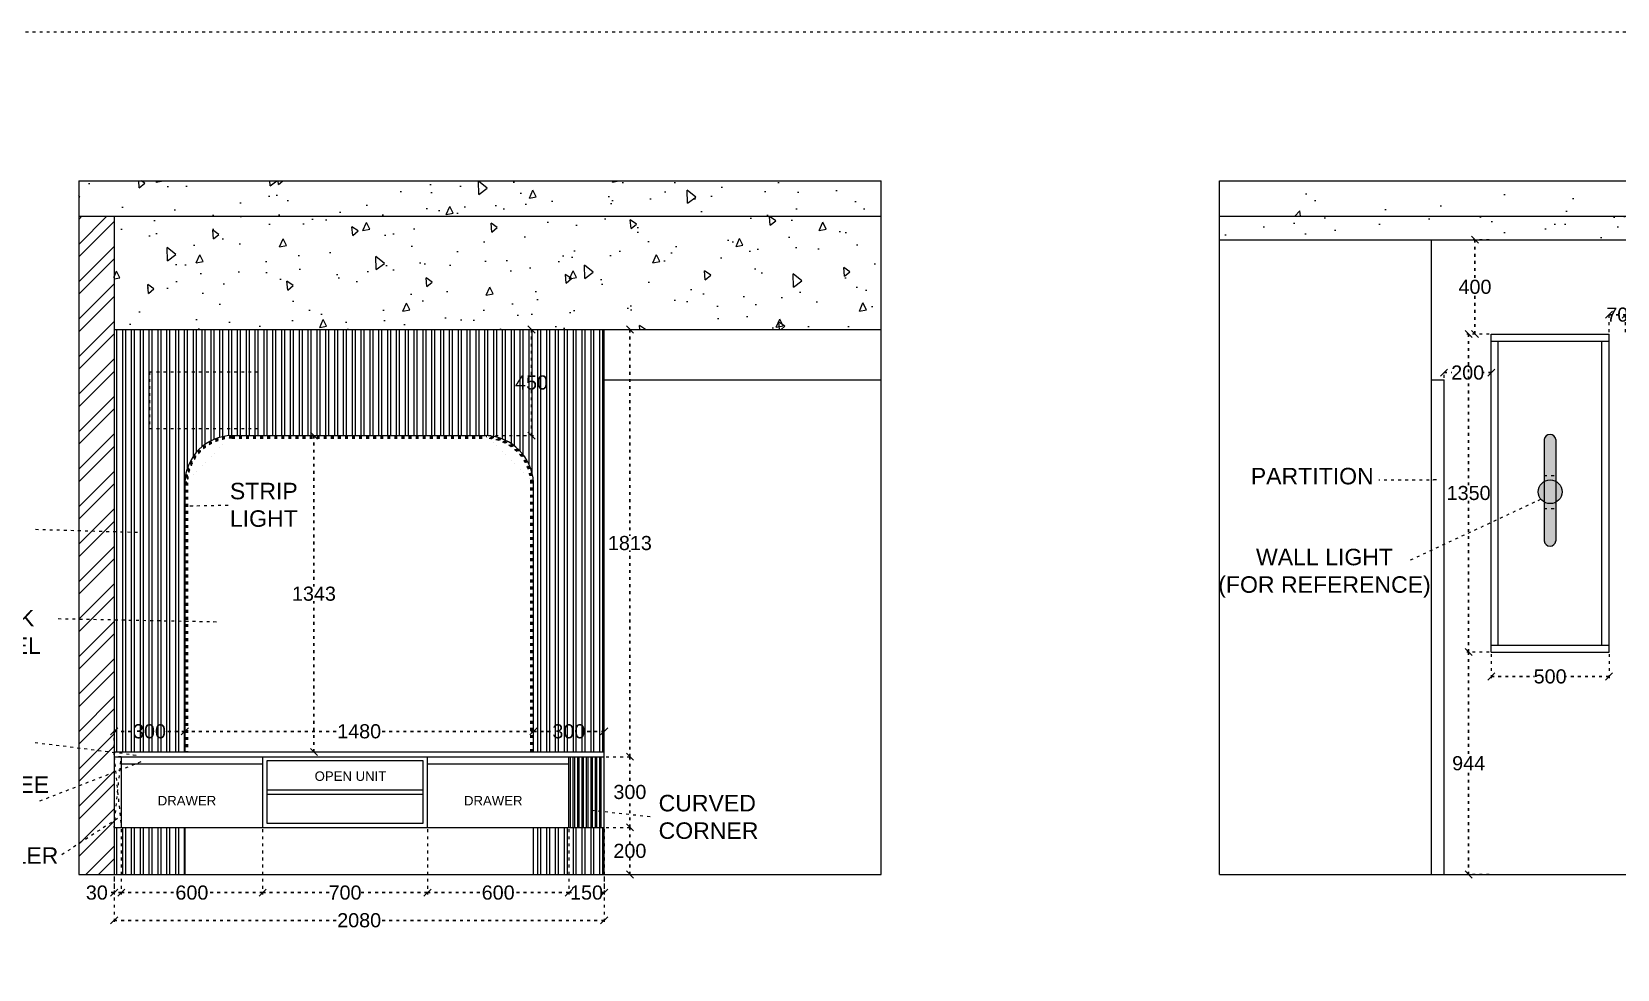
# Model space of a CAD drawing. Header units: millimetres. Extents: x 220712 to 1505573, y -354410 to 241923.
# Drawn here: x 314576 to 321306, y 94052 to 98031 of the extents above; entities that cross this region are included whole.
import ezdxf

# ---------------------------------------------------------------- set-up
doc = ezdxf.new("R2010")
doc.units = ezdxf.units.MM
doc.header["$MEASUREMENT"] = 0
doc.linetypes.add('ACAD_ISO03W100', pattern=[30, 12, -18])
doc.layers.add('Walls', color=253, linetype='Continuous')
doc.styles.get("Standard").update_dxf_attribs({"font": 'arial.ttf'})
doc.dimstyles.new('ISO-25', dxfattribs={"dimtxt": 70, "dimasz": 15, "dimexe": 1.25, "dimexo": 0.625, "dimtad": 1, "dimdec": 0, "dimtxsty": 'Standard', "dimblk": 'ARCHTICK', "dimcen": 0, "dimdle": 11, "dimclrd": 1, "dimclre": 1, "dimclrt": 1, "dimadec": 0, "dimazin": 0, "dimtfac": 1, "dimtdec": 0, "dimtmove": 0, "dimatfit": 3, "dimfxl": 1, "dimarcsym": 0})
doc.dimstyles.get("Standard").update_dxf_attribs({"dimtxt": 60, "dimasz": 30, "dimexe": 7.75, "dimexo": 8.13, "dimgap": 0.63, "dimtad": 0, "dimtih": 1, "dimtoh": 1, "dimdec": 0, "dimzin": 0, "dimtxsty": 'Standard', "dimblk": 'OBLIQUE', "dimcen": 2.25, "dimclrd": 1, "dimclre": 1, "dimclrt": 1, "dimadec": 0, "dimazin": 0, "dimtfac": 1, "dimtdec": 0, "dimtofl": 0, "dimtmove": 0, "dimatfit": 3, "dimfxl": 1, "dimtolj": 1, "dimtzin": 0, "dimlwd": 30, "dimarcsym": 0})
pattern_1 = [(95, (0, 0), (275.776, 231.40354), [37.5, -412.5]), (40, (0, 0), (-314.9961, 216.88407), [30, -330]), (145.45144, (22.98, 19.3), (-39.2201, 448.2876), [31.8701, -350.57106]), (91.1842, (-70.7, 70.7), (435.8467, 318.8069), [56.25, -618.75]), (141.63564, (-34.4, 97.3), (-13.95, 674.8558), [47.8052, -525.8569]), (36.18416, (-70.7, 70.7), (-13.95, 674.8558), [45, -495]), (66, (-17.68, 88.4), (353.38579, 68.69124), [37.5, -412.5]), (11, (-17.68, 88.4), (-170.3543, 342.4042), [30, -330]), (116.45144, (11.77, 94.1), (183.0315, 411.09545), [31.8701, -350.57106]), (82.5, (0, 0), (-113.396593, 121.99491), [0, -326, 0, -335, 0, -331.25]), (52.5, (0, 0), (-46.43647, 232.454725), [0, -191, 0, -318.5, 0, -126.25]), (12.5, (-78.84, -78.84), (196.709084, 180.76038), [0, -125, 0, -390, 0, -517.5]), (2.5, (-114.2, -114.2), (170.79499, 241.5799), [0, -162.5, 0, -259, 0, -367.5])]

# ---------------------------------------------------------------- blocks, each defined once
blk = doc.blocks.new('_ArchTick')
at = {"color": 0, "linetype": 'ByBlock', "const_width": 0.15}
blk.add_lwpolyline([(-0.5, -0.5), (0.5, 0.5)], dxfattribs=at)
blk = doc.blocks.new('_Oblique')
at = {"color": 0, "linetype": 'ByBlock', "lineweight": -2}
blk.add_line((-0.5, -0.5), (0.5, 0.5), dxfattribs=at)
blk = doc.blocks.new('*D2451')
at = {"layer": 'Defpoints', "color": 0, "linetype": 'ACAD_ISO03W100', "lineweight": -2, "transparency": 16777216}
for p in [(314926, 94654), (314956, 94654), (314926, 94377)]:
    blk.add_point(p, dxfattribs=at)
at = {"layer": 'Walls', "color": 1, "linetype": 'ACAD_ISO03W100', "lineweight": -2, "transparency": 16777216}
for p, q in [((314926, 94645.9), (314926, 94369.2)), ((314956, 94645.9), (314956, 94369.2))]:
    blk.add_line(p, q, dxfattribs=at)
at = {"layer": 'Walls', "color": 1, "linetype": 'ACAD_ISO03W100', "lineweight": 30, "transparency": 16777216}
for p, q in [((314926, 94377), (314896, 94377)), ((314956, 94377), (314926, 94377))]:
    blk.add_line(p, q, dxfattribs=at)
at = {"layer": 'Walls', "color": 1, "linetype": 'ACAD_ISO03W100', "lineweight": 30, "transparency": 16777216, "xscale": 30, "yscale": 30, "zscale": 30, "rotation": 180}
blk.add_blockref('_Oblique', (314926, 94377), dxfattribs=at)
at = {"layer": 'Walls', "color": 1, "linetype": 'ACAD_ISO03W100', "lineweight": 30, "transparency": 16777216, "xscale": 30, "yscale": 30, "zscale": 30}
blk.add_blockref('_Oblique', (314956, 94377), dxfattribs=at)
at = {"layer": 'Walls', "color": 1, "linetype": 'ACAD_ISO03W100', "lineweight": -2, "transparency": 16777216, "insert": (314852.5, 94377), "char_height": 60, "attachment_point": 5}
blk.add_mtext('\\A1;30', dxfattribs=at)
blk = doc.blocks.new('*D2452')
at = {"layer": 'Defpoints', "color": 0, "linetype": 'ACAD_ISO03W100', "lineweight": -2, "transparency": 16777216}
for p in [(314956, 94654), (315556, 94654), (314956, 94377)]:
    blk.add_point(p, dxfattribs=at)
at = {"layer": 'Walls', "color": 1, "linetype": 'ACAD_ISO03W100', "lineweight": -2, "transparency": 16777216}
for p, q in [((314956, 94645.9), (314956, 94369.2)), ((315556, 94645.9), (315556, 94369.2))]:
    blk.add_line(p, q, dxfattribs=at)
at = {"layer": 'Walls', "color": 1, "linetype": 'ACAD_ISO03W100', "lineweight": 30, "transparency": 16777216}
for p, q in [((314956, 94377), (315189, 94377)), ((315556, 94377), (315323, 94377))]:
    blk.add_line(p, q, dxfattribs=at)
at = {"layer": 'Walls', "color": 1, "linetype": 'ACAD_ISO03W100', "lineweight": 30, "transparency": 16777216, "xscale": 30, "yscale": 30, "zscale": 30, "rotation": 180}
blk.add_blockref('_Oblique', (314956, 94377), dxfattribs=at)
at = {"layer": 'Walls', "color": 1, "linetype": 'ACAD_ISO03W100', "lineweight": 30, "transparency": 16777216, "xscale": 30, "yscale": 30, "zscale": 30}
blk.add_blockref('_Oblique', (315556, 94377), dxfattribs=at)
at = {"layer": 'Walls', "color": 1, "linetype": 'ACAD_ISO03W100', "lineweight": -2, "transparency": 16777216, "insert": (315256, 94377), "char_height": 60, "attachment_point": 5}
blk.add_mtext('\\A1;600', dxfattribs=at)
blk = doc.blocks.new('*D2453')
at = {"layer": 'Defpoints', "color": 0, "linetype": 'ACAD_ISO03W100', "lineweight": -2, "transparency": 16777216}
for p in [(315556, 94654), (316256, 94654), (315556, 94377)]:
    blk.add_point(p, dxfattribs=at)
at = {"layer": 'Walls', "color": 1, "linetype": 'ACAD_ISO03W100', "lineweight": -2, "transparency": 16777216}
for p, q in [((315556, 94645.9), (315556, 94369.2)), ((316256, 94645.9), (316256, 94369.2))]:
    blk.add_line(p, q, dxfattribs=at)
at = {"layer": 'Walls', "color": 1, "linetype": 'ACAD_ISO03W100', "lineweight": 30, "transparency": 16777216}
for p, q in [((315556, 94377), (315839.4, 94377)), ((316256, 94377), (315972.6, 94377))]:
    blk.add_line(p, q, dxfattribs=at)
at = {"layer": 'Walls', "color": 1, "linetype": 'ACAD_ISO03W100', "lineweight": 30, "transparency": 16777216, "xscale": 30, "yscale": 30, "zscale": 30, "rotation": 180}
blk.add_blockref('_Oblique', (315556, 94377), dxfattribs=at)
at = {"layer": 'Walls', "color": 1, "linetype": 'ACAD_ISO03W100', "lineweight": 30, "transparency": 16777216, "xscale": 30, "yscale": 30, "zscale": 30}
blk.add_blockref('_Oblique', (316256, 94377), dxfattribs=at)
at = {"layer": 'Walls', "color": 1, "linetype": 'ACAD_ISO03W100', "lineweight": -2, "transparency": 16777216, "insert": (315906, 94377), "char_height": 60, "attachment_point": 5}
blk.add_mtext('\\A1;700', dxfattribs=at)
blk = doc.blocks.new('*D2454')
at = {"layer": 'Defpoints', "color": 0, "linetype": 'ACAD_ISO03W100', "lineweight": -2, "transparency": 16777216}
for p in [(316256, 94654), (316856, 94654), (316256, 94377)]:
    blk.add_point(p, dxfattribs=at)
at = {"layer": 'Walls', "color": 1, "linetype": 'ACAD_ISO03W100', "lineweight": -2, "transparency": 16777216}
for p, q in [((316256, 94645.9), (316256, 94369.2)), ((316856, 94645.9), (316856, 94369.2))]:
    blk.add_line(p, q, dxfattribs=at)
at = {"layer": 'Walls', "color": 1, "linetype": 'ACAD_ISO03W100', "lineweight": 30, "transparency": 16777216}
for p, q in [((316256, 94377), (316489, 94377)), ((316856, 94377), (316623, 94377))]:
    blk.add_line(p, q, dxfattribs=at)
at = {"layer": 'Walls', "color": 1, "linetype": 'ACAD_ISO03W100', "lineweight": 30, "transparency": 16777216, "xscale": 30, "yscale": 30, "zscale": 30, "rotation": 180}
blk.add_blockref('_Oblique', (316256, 94377), dxfattribs=at)
at = {"layer": 'Walls', "color": 1, "linetype": 'ACAD_ISO03W100', "lineweight": 30, "transparency": 16777216, "xscale": 30, "yscale": 30, "zscale": 30}
blk.add_blockref('_Oblique', (316856, 94377), dxfattribs=at)
at = {"layer": 'Walls', "color": 1, "linetype": 'ACAD_ISO03W100', "lineweight": -2, "transparency": 16777216, "insert": (316556, 94377), "char_height": 60, "attachment_point": 5}
blk.add_mtext('\\A1;600', dxfattribs=at)
blk = doc.blocks.new('*D2455')
at = {"layer": 'Defpoints', "color": 0, "linetype": 'ACAD_ISO03W100', "lineweight": -2, "transparency": 16777216}
for p in [(316856, 94654), (317006, 94654), (317006, 94377)]:
    blk.add_point(p, dxfattribs=at)
at = {"layer": 'Walls', "color": 1, "linetype": 'ACAD_ISO03W100', "lineweight": -2, "transparency": 16777216}
for p, q in [((316856, 94645.9), (316856, 94369.2)), ((317006, 94645.9), (317006, 94369.2))]:
    blk.add_line(p, q, dxfattribs=at)
at = {"layer": 'Walls', "color": 1, "linetype": 'ACAD_ISO03W100', "lineweight": 30, "transparency": 16777216}
for p, q in [((316856, 94377), (316867, 94377)), ((317006, 94377), (316995, 94377))]:
    blk.add_line(p, q, dxfattribs=at)
at = {"layer": 'Walls', "color": 1, "linetype": 'ACAD_ISO03W100', "lineweight": 30, "transparency": 16777216, "xscale": 30, "yscale": 30, "zscale": 30, "rotation": 180}
blk.add_blockref('_Oblique', (316856, 94377), dxfattribs=at)
at = {"layer": 'Walls', "color": 1, "linetype": 'ACAD_ISO03W100', "lineweight": 30, "transparency": 16777216, "xscale": 30, "yscale": 30, "zscale": 30}
blk.add_blockref('_Oblique', (317006, 94377), dxfattribs=at)
at = {"layer": 'Walls', "color": 1, "linetype": 'ACAD_ISO03W100', "lineweight": -2, "transparency": 16777216, "insert": (316931, 94377), "char_height": 60, "attachment_point": 5}
blk.add_mtext('\\A1;150', dxfattribs=at)
blk = doc.blocks.new('*D2456')
at = {"layer": 'Defpoints', "color": 0, "linetype": 'ACAD_ISO03W100', "lineweight": -2, "transparency": 16777216}
for p in [(317006, 94654), (317115, 94654), (317006, 94454)]:
    blk.add_point(p, dxfattribs=at)
at = {"layer": 'Walls', "color": 1, "linetype": 'ACAD_ISO03W100', "lineweight": -2, "transparency": 16777216}
for p, q in [((317014.1, 94654), (317122.8, 94654)), ((317014.1, 94454), (317122.8, 94454))]:
    blk.add_line(p, q, dxfattribs=at)
at = {"layer": 'Walls', "color": 1, "linetype": 'ACAD_ISO03W100', "lineweight": 30, "transparency": 16777216}
for p, q in [((317115, 94654), (317115, 94585.3)), ((317115, 94454), (317115, 94522.7))]:
    blk.add_line(p, q, dxfattribs=at)
at = {"layer": 'Walls', "color": 1, "linetype": 'ACAD_ISO03W100', "lineweight": 30, "transparency": 16777216, "xscale": 30, "yscale": 30, "zscale": 30}
for p, rotation in [((317115, 94654), 90), ((317115, 94454), 270)]:
    blk.add_blockref('_Oblique', p, dxfattribs=dict(at, rotation=rotation))
at = {"layer": 'Walls', "color": 1, "linetype": 'ACAD_ISO03W100', "lineweight": -2, "transparency": 16777216, "insert": (317115, 94554), "char_height": 60, "attachment_point": 5}
blk.add_mtext('\\A1;200', dxfattribs=at)
blk = doc.blocks.new('*D2457')
at = {"layer": 'Defpoints', "color": 0, "linetype": 'ACAD_ISO03W100', "lineweight": -2, "transparency": 16777216}
for p in [(317006, 94954), (317115, 94954), (317006, 94654)]:
    blk.add_point(p, dxfattribs=at)
at = {"layer": 'Walls', "color": 1, "linetype": 'ACAD_ISO03W100', "lineweight": -2, "transparency": 16777216}
for p, q in [((317014.1, 94954), (317122.8, 94954)), ((317014.1, 94654), (317122.8, 94654))]:
    blk.add_line(p, q, dxfattribs=at)
at = {"layer": 'Walls', "color": 1, "linetype": 'ACAD_ISO03W100', "lineweight": 30, "transparency": 16777216}
for p, q in [((317115, 94954), (317115, 94835.3)), ((317115, 94654), (317115, 94772.7))]:
    blk.add_line(p, q, dxfattribs=at)
at = {"layer": 'Walls', "color": 1, "linetype": 'ACAD_ISO03W100', "lineweight": 30, "transparency": 16777216, "xscale": 30, "yscale": 30, "zscale": 30}
for p, rotation in [((317115, 94954), 90), ((317115, 94654), 270)]:
    blk.add_blockref('_Oblique', p, dxfattribs=dict(at, rotation=rotation))
at = {"layer": 'Walls', "color": 1, "linetype": 'ACAD_ISO03W100', "lineweight": -2, "transparency": 16777216, "insert": (317115, 94804), "char_height": 60, "attachment_point": 5}
blk.add_mtext('\\A1;300', dxfattribs=at)
blk = doc.blocks.new('*D2458')
at = {"layer": 'Defpoints', "color": 0, "linetype": 'ACAD_ISO03W100', "lineweight": -2, "transparency": 16777216}
for p in [(317006, 96767), (317115, 96767), (317006, 94954)]:
    blk.add_point(p, dxfattribs=at)
at = {"layer": 'Walls', "color": 1, "linetype": 'ACAD_ISO03W100', "lineweight": -2, "transparency": 16777216}
for p, q in [((317014.1, 96767), (317122.8, 96767)), ((317014.1, 94954), (317122.8, 94954))]:
    blk.add_line(p, q, dxfattribs=at)
at = {"layer": 'Walls', "color": 1, "linetype": 'ACAD_ISO03W100', "lineweight": 30, "transparency": 16777216}
for p, q in [((317115, 96767), (317115, 95891.8)), ((317115, 94954), (317115, 95829.2))]:
    blk.add_line(p, q, dxfattribs=at)
at = {"layer": 'Walls', "color": 1, "linetype": 'ACAD_ISO03W100', "lineweight": 30, "transparency": 16777216, "xscale": 30, "yscale": 30, "zscale": 30}
for p, rotation in [((317115, 96767), 90), ((317115, 94954), 270)]:
    blk.add_blockref('_Oblique', p, dxfattribs=dict(at, rotation=rotation))
at = {"layer": 'Walls', "color": 1, "linetype": 'ACAD_ISO03W100', "lineweight": -2, "transparency": 16777216, "insert": (317115, 95860.5), "char_height": 60, "attachment_point": 5}
blk.add_mtext('\\A1;1813', dxfattribs=at)
blk = doc.blocks.new('*D2459')
at = {"layer": 'Defpoints', "color": 0, "linetype": 'ACAD_ISO03W100', "lineweight": -2, "transparency": 16777216}
for p in [(317006, 95061.5), (316706, 94974), (317006, 94954)]:
    blk.add_point(p, dxfattribs=at)
at = {"layer": 'Walls', "color": 1, "linetype": 'ACAD_ISO03W100', "lineweight": -2, "transparency": 16777216}
for p, q in [((316706, 94982.13), (316706, 95069.25)), ((317006, 94962.13), (317006, 95069.25))]:
    blk.add_line(p, q, dxfattribs=at)
at = {"layer": 'Walls', "color": 1, "linetype": 'ACAD_ISO03W100', "lineweight": 30, "transparency": 16777216}
for p, q in [((316706, 95061.5), (316789.210382, 95061.5)), ((317006, 95061.5), (316922.789618, 95061.5))]:
    blk.add_line(p, q, dxfattribs=at)
at = {"layer": 'Walls', "color": 1, "linetype": 'ACAD_ISO03W100', "lineweight": 30, "transparency": 16777216, "xscale": 30, "yscale": 30, "zscale": 30, "rotation": 180}
blk.add_blockref('_Oblique', (316706, 95061.5), dxfattribs=at)
at = {"layer": 'Walls', "color": 1, "linetype": 'ACAD_ISO03W100', "lineweight": 30, "transparency": 16777216, "xscale": 30, "yscale": 30, "zscale": 30}
blk.add_blockref('_Oblique', (317006, 95061.5), dxfattribs=at)
at = {"layer": 'Walls', "color": 1, "linetype": 'ACAD_ISO03W100', "lineweight": -2, "transparency": 16777216, "insert": (316856, 95061.5), "char_height": 60, "attachment_point": 5}
blk.add_mtext('\\A1;300', dxfattribs=at)
blk = doc.blocks.new('*D2460')
at = {"layer": 'Defpoints', "color": 0, "linetype": 'ACAD_ISO03W100', "lineweight": -2, "transparency": 16777216}
for p in [(316506, 96767), (316697.5, 96767), (316506, 96317)]:
    blk.add_point(p, dxfattribs=at)
at = {"layer": 'Walls', "color": 1, "linetype": 'ACAD_ISO03W100', "lineweight": -2, "transparency": 16777216}
for p, q in [((316514.1, 96767), (316705.3, 96767)), ((316514.1, 96317), (316705.3, 96317))]:
    blk.add_line(p, q, dxfattribs=at)
at = {"layer": 'Walls', "color": 1, "linetype": 'ACAD_ISO03W100', "lineweight": 30, "transparency": 16777216}
for p, q in [((316697.5, 96767), (316697.5, 96573.3)), ((316697.5, 96317), (316697.5, 96510.7))]:
    blk.add_line(p, q, dxfattribs=at)
at = {"layer": 'Walls', "color": 1, "linetype": 'ACAD_ISO03W100', "lineweight": 30, "transparency": 16777216, "xscale": 30, "yscale": 30, "zscale": 30}
for p, rotation in [((316697.5, 96767), 90), ((316697.5, 96317), 270)]:
    blk.add_blockref('_Oblique', p, dxfattribs=dict(at, rotation=rotation))
at = {"layer": 'Walls', "color": 1, "linetype": 'ACAD_ISO03W100', "lineweight": -2, "transparency": 16777216, "insert": (316697.5, 96542), "char_height": 60, "attachment_point": 5}
blk.add_mtext('\\A1;450', dxfattribs=at)
blk = doc.blocks.new('*D2461')
at = {"layer": 'Defpoints', "color": 0, "linetype": 'ACAD_ISO03W100', "lineweight": -2, "transparency": 16777216}
for p in [(315742, 96317), (315774, 96317), (315711, 94974)]:
    blk.add_point(p, dxfattribs=at)
at = {"layer": 'Walls', "color": 1, "linetype": 'ACAD_ISO03W100', "lineweight": -2, "transparency": 16777216}
for p, q in [((315750.1, 96317), (315781.8, 96317)), ((315719.1, 94974), (315781.8, 94974))]:
    blk.add_line(p, q, dxfattribs=at)
at = {"layer": 'Walls', "color": 1, "linetype": 'ACAD_ISO03W100', "lineweight": 30, "transparency": 16777216}
for p, q in [((315774, 96317), (315774, 95676.8)), ((315774, 94974), (315774, 95614.2))]:
    blk.add_line(p, q, dxfattribs=at)
at = {"layer": 'Walls', "color": 1, "linetype": 'ACAD_ISO03W100', "lineweight": 30, "transparency": 16777216, "xscale": 30, "yscale": 30, "zscale": 30}
for p, rotation in [((315774, 96317), 90), ((315774, 94974), 270)]:
    blk.add_blockref('_Oblique', p, dxfattribs=dict(at, rotation=rotation))
at = {"layer": 'Walls', "color": 1, "linetype": 'ACAD_ISO03W100', "lineweight": -2, "transparency": 16777216, "insert": (315774, 95645.5), "char_height": 60, "attachment_point": 5}
blk.add_mtext('\\A1;1343', dxfattribs=at)
blk = doc.blocks.new('*D2462')
at = {"layer": 'Defpoints', "color": 0, "linetype": 'ACAD_ISO03W100', "lineweight": -2, "transparency": 16777216}
for p in [(314926, 94454), (317006, 94454), (317006, 94259.5)]:
    blk.add_point(p, dxfattribs=at)
at = {"layer": 'Walls', "color": 1, "linetype": 'ACAD_ISO03W100', "lineweight": -2, "transparency": 16777216}
for p, q in [((314926, 94445.87), (314926, 94251.75)), ((317006, 94445.87), (317006, 94251.75))]:
    blk.add_line(p, q, dxfattribs=at)
at = {"layer": 'Walls', "color": 1, "linetype": 'ACAD_ISO03W100', "lineweight": 30, "transparency": 16777216}
for p, q in [((314926, 94259.5), (315875.37, 94259.5)), ((317006, 94259.5), (316056.63, 94259.5))]:
    blk.add_line(p, q, dxfattribs=at)
at = {"layer": 'Walls', "color": 1, "linetype": 'ACAD_ISO03W100', "lineweight": 30, "transparency": 16777216, "xscale": 30, "yscale": 30, "zscale": 30, "rotation": 180}
blk.add_blockref('_Oblique', (314926, 94259.5), dxfattribs=at)
at = {"layer": 'Walls', "color": 1, "linetype": 'ACAD_ISO03W100', "lineweight": 30, "transparency": 16777216, "xscale": 30, "yscale": 30, "zscale": 30}
blk.add_blockref('_Oblique', (317006, 94259.5), dxfattribs=at)
at = {"layer": 'Walls', "color": 1, "linetype": 'ACAD_ISO03W100', "lineweight": -2, "transparency": 16777216, "insert": (315966, 94259.5), "char_height": 60, "attachment_point": 5}
blk.add_mtext('\\A1;2080', dxfattribs=at)
blk = doc.blocks.new('*D2463')
at = {"layer": 'Defpoints', "color": 0, "linetype": 'ACAD_ISO03W100', "lineweight": -2, "transparency": 16777216}
for p in [(316706, 95061.5), (315226, 94974), (316706, 94974)]:
    blk.add_point(p, dxfattribs=at)
at = {"layer": 'Walls', "color": 1, "linetype": 'ACAD_ISO03W100', "lineweight": -2, "transparency": 16777216}
for p, q in [((315226, 94982.1), (315226, 95069.2)), ((316706, 94982.1), (316706, 95069.2))]:
    blk.add_line(p, q, dxfattribs=at)
at = {"layer": 'Walls', "color": 1, "linetype": 'ACAD_ISO03W100', "lineweight": 30, "transparency": 16777216}
for p, q in [((315226, 95061.5), (315878.7, 95061.5)), ((316706, 95061.5), (316053.3, 95061.5))]:
    blk.add_line(p, q, dxfattribs=at)
at = {"layer": 'Walls', "color": 1, "linetype": 'ACAD_ISO03W100', "lineweight": 30, "transparency": 16777216, "xscale": 30, "yscale": 30, "zscale": 30, "rotation": 180}
blk.add_blockref('_Oblique', (315226, 95061.5), dxfattribs=at)
at = {"layer": 'Walls', "color": 1, "linetype": 'ACAD_ISO03W100', "lineweight": 30, "transparency": 16777216, "xscale": 30, "yscale": 30, "zscale": 30}
blk.add_blockref('_Oblique', (316706, 95061.5), dxfattribs=at)
at = {"layer": 'Walls', "color": 1, "linetype": 'ACAD_ISO03W100', "lineweight": -2, "transparency": 16777216, "insert": (315966, 95061.5), "char_height": 60, "attachment_point": 5}
blk.add_mtext('\\A1;1480', dxfattribs=at)
blk = doc.blocks.new('*D2464')
at = {"layer": 'Defpoints', "color": 0, "linetype": 'ACAD_ISO03W100', "lineweight": -2, "transparency": 16777216}
for p in [(314926, 95061.5), (315226, 94974), (314926, 94954)]:
    blk.add_point(p, dxfattribs=at)
at = {"layer": 'Walls', "color": 1, "linetype": 'ACAD_ISO03W100', "lineweight": -2, "transparency": 16777216}
for p, q in [((314926, 94962.13), (314926, 95069.25)), ((315226, 94982.13), (315226, 95069.25))]:
    blk.add_line(p, q, dxfattribs=at)
at = {"layer": 'Walls', "color": 1, "linetype": 'ACAD_ISO03W100', "lineweight": 30, "transparency": 16777216}
for p, q in [((314926, 95061.5), (315009.210382, 95061.5)), ((315226, 95061.5), (315142.789618, 95061.5))]:
    blk.add_line(p, q, dxfattribs=at)
at = {"layer": 'Walls', "color": 1, "linetype": 'ACAD_ISO03W100', "lineweight": 30, "transparency": 16777216, "xscale": 30, "yscale": 30, "zscale": 30, "rotation": 180}
blk.add_blockref('_Oblique', (314926, 95061.5), dxfattribs=at)
at = {"layer": 'Walls', "color": 1, "linetype": 'ACAD_ISO03W100', "lineweight": 30, "transparency": 16777216, "xscale": 30, "yscale": 30, "zscale": 30}
blk.add_blockref('_Oblique', (315226, 95061.5), dxfattribs=at)
at = {"layer": 'Walls', "color": 1, "linetype": 'ACAD_ISO03W100', "lineweight": -2, "transparency": 16777216, "insert": (315076, 95061.5), "char_height": 60, "attachment_point": 5}
blk.add_mtext('\\A1;300', dxfattribs=at)
blk = doc.blocks.new('*D2465')
at = {"layer": 'Defpoints', "color": 0, "linetype": 'ACAD_ISO03W100', "lineweight": -2, "transparency": 16777216}
for p in [(320571, 96584), (320571, 96554), (320771, 96555)]:
    blk.add_point(p, dxfattribs=at)
at = {"layer": 'Walls', "color": 1, "linetype": 'ACAD_ISO03W100', "lineweight": -2, "transparency": 16777216}
for p, q in [((320571, 96562.1), (320571, 96591.8)), ((320771, 96563.1), (320771, 96591.8))]:
    blk.add_line(p, q, dxfattribs=at)
at = {"layer": 'Walls', "color": 1, "linetype": 'ACAD_ISO03W100', "lineweight": 30, "transparency": 16777216}
for p, q in [((320571, 96584), (320603.7, 96584)), ((320771, 96584), (320738.3, 96584))]:
    blk.add_line(p, q, dxfattribs=at)
at = {"layer": 'Walls', "color": 1, "linetype": 'ACAD_ISO03W100', "lineweight": 30, "transparency": 16777216, "xscale": 30, "yscale": 30, "zscale": 30, "rotation": 180}
blk.add_blockref('_Oblique', (320571, 96584), dxfattribs=at)
at = {"layer": 'Walls', "color": 1, "linetype": 'ACAD_ISO03W100', "lineweight": 30, "transparency": 16777216, "xscale": 30, "yscale": 30, "zscale": 30}
blk.add_blockref('_Oblique', (320771, 96584), dxfattribs=at)
at = {"layer": 'Walls', "color": 1, "linetype": 'ACAD_ISO03W100', "lineweight": -2, "transparency": 16777216, "insert": (320671, 96584), "char_height": 60, "attachment_point": 5}
blk.add_mtext('\\A1;200', dxfattribs=at)
blk = doc.blocks.new('*D2467')
at = {"layer": 'Defpoints', "color": 0, "linetype": 'ACAD_ISO03W100', "lineweight": -2, "transparency": 16777216}
for p in [(321341, 96830), (321271, 96748), (321341, 96748)]:
    blk.add_point(p, dxfattribs=at)
at = {"layer": 'Walls', "color": 1, "linetype": 'ACAD_ISO03W100', "lineweight": -2, "transparency": 16777216}
for p, q in [((321271, 96756.13), (321271, 96837.75)), ((321341, 96756.13), (321341, 96837.75))]:
    blk.add_line(p, q, dxfattribs=at)
at = {"layer": 'Walls', "color": 1, "linetype": 'ACAD_ISO03W100', "lineweight": 30, "transparency": 16777216}
blk.add_line((321271, 96830), (321341, 96830), dxfattribs=at)
at = {"layer": 'Walls', "color": 1, "linetype": 'ACAD_ISO03W100', "lineweight": 30, "transparency": 16777216, "xscale": 30, "yscale": 30, "zscale": 30, "rotation": 180}
blk.add_blockref('_Oblique', (321271, 96830), dxfattribs=at)
at = {"layer": 'Walls', "color": 1, "linetype": 'ACAD_ISO03W100', "lineweight": 30, "transparency": 16777216, "xscale": 30, "yscale": 30, "zscale": 30}
blk.add_blockref('_Oblique', (321341, 96830), dxfattribs=at)
at = {"layer": 'Walls', "color": 1, "linetype": 'ACAD_ISO03W100', "lineweight": -2, "transparency": 16777216, "insert": (321306, 96830), "char_height": 60, "attachment_point": 5}
blk.add_mtext('\\A1;70', dxfattribs=at)
blk = doc.blocks.new('*D2469')
at = {"layer": 'Defpoints', "color": 0, "linetype": 'ACAD_ISO03W100', "lineweight": -2, "transparency": 16777216}
for p in [(320702, 97148), (320771, 97148), (320771, 96748)]:
    blk.add_point(p, dxfattribs=at)
at = {"layer": 'Walls', "color": 1, "linetype": 'ACAD_ISO03W100', "lineweight": -2, "transparency": 16777216}
for p, q in [((320762.9, 97148), (320694.3, 97148)), ((320762.9, 96748), (320694.3, 96748))]:
    blk.add_line(p, q, dxfattribs=at)
at = {"layer": 'Walls', "color": 1, "linetype": 'ACAD_ISO03W100', "lineweight": 30, "transparency": 16777216}
for p, q in [((320702, 97148), (320702, 96979.3)), ((320702, 96748), (320702, 96916.7))]:
    blk.add_line(p, q, dxfattribs=at)
at = {"layer": 'Walls', "color": 1, "linetype": 'ACAD_ISO03W100', "lineweight": 30, "transparency": 16777216, "xscale": 30, "yscale": 30, "zscale": 30}
for p, rotation in [((320702, 97148), 90), ((320702, 96748), 270)]:
    blk.add_blockref('_Oblique', p, dxfattribs=dict(at, rotation=rotation))
at = {"layer": 'Walls', "color": 1, "linetype": 'ACAD_ISO03W100', "lineweight": -2, "transparency": 16777216, "insert": (320702, 96948), "char_height": 60, "attachment_point": 5}
blk.add_mtext('\\A1;400', dxfattribs=at)
blk = doc.blocks.new('*D2470')
at = {"layer": 'Defpoints', "color": 0, "linetype": 'ACAD_ISO03W100', "lineweight": -2, "transparency": 16777216}
for p in [(320771, 96748), (320675, 95398), (320771, 95398)]:
    blk.add_point(p, dxfattribs=at)
at = {"layer": 'Walls', "color": 1, "linetype": 'ACAD_ISO03W100', "lineweight": -2, "transparency": 16777216}
for p, q in [((320762.9, 96748), (320667.3, 96748)), ((320762.9, 95398), (320667.3, 95398))]:
    blk.add_line(p, q, dxfattribs=at)
at = {"layer": 'Walls', "color": 1, "linetype": 'ACAD_ISO03W100', "lineweight": 30, "transparency": 16777216}
for p, q in [((320675, 96748), (320675, 96104.3)), ((320675, 95398), (320675, 96041.7))]:
    blk.add_line(p, q, dxfattribs=at)
at = {"layer": 'Walls', "color": 1, "linetype": 'ACAD_ISO03W100', "lineweight": 30, "transparency": 16777216, "xscale": 30, "yscale": 30, "zscale": 30}
for p, rotation in [((320675, 96748), 90), ((320675, 95398), 270)]:
    blk.add_blockref('_Oblique', p, dxfattribs=dict(at, rotation=rotation))
at = {"layer": 'Walls', "color": 1, "linetype": 'ACAD_ISO03W100', "lineweight": -2, "transparency": 16777216, "insert": (320675, 96073), "char_height": 60, "attachment_point": 5}
blk.add_mtext('\\A1;1350', dxfattribs=at)
blk = doc.blocks.new('*D2471')
at = {"layer": 'Defpoints', "color": 0, "linetype": 'ACAD_ISO03W100', "lineweight": -2, "transparency": 16777216}
for p in [(320771, 95398), (320675, 94454), (320771, 94454)]:
    blk.add_point(p, dxfattribs=at)
at = {"layer": 'Walls', "color": 1, "linetype": 'ACAD_ISO03W100', "lineweight": -2, "transparency": 16777216}
for p, q in [((320762.9, 95398), (320667.3, 95398)), ((320762.9, 94454), (320667.3, 94454))]:
    blk.add_line(p, q, dxfattribs=at)
at = {"layer": 'Walls', "color": 1, "linetype": 'ACAD_ISO03W100', "lineweight": 30, "transparency": 16777216}
for p, q in [((320675, 95398), (320675, 94957.3)), ((320675, 94454), (320675, 94894.7))]:
    blk.add_line(p, q, dxfattribs=at)
at = {"layer": 'Walls', "color": 1, "linetype": 'ACAD_ISO03W100', "lineweight": 30, "transparency": 16777216, "xscale": 30, "yscale": 30, "zscale": 30}
for p, rotation in [((320675, 95398), 90), ((320675, 94454), 270)]:
    blk.add_blockref('_Oblique', p, dxfattribs=dict(at, rotation=rotation))
at = {"layer": 'Walls', "color": 1, "linetype": 'ACAD_ISO03W100', "lineweight": -2, "transparency": 16777216, "insert": (320675, 94926), "char_height": 60, "attachment_point": 5}
blk.add_mtext('\\A1;944', dxfattribs=at)
blk = doc.blocks.new('*D2472')
at = {"layer": 'Defpoints', "color": 0, "linetype": 'ACAD_ISO03W100', "lineweight": -2, "transparency": 16777216}
for p in [(320771, 95398), (321271, 95398), (321271, 95294.5)]:
    blk.add_point(p, dxfattribs=at)
at = {"layer": 'Walls', "color": 1, "linetype": 'ACAD_ISO03W100', "lineweight": -2, "transparency": 16777216}
for p, q in [((320771, 95389.9), (320771, 95286.8)), ((321271, 95389.9), (321271, 95286.8))]:
    blk.add_line(p, q, dxfattribs=at)
at = {"layer": 'Walls', "color": 1, "linetype": 'ACAD_ISO03W100', "lineweight": 30, "transparency": 16777216}
for p, q in [((320771, 95294.5), (320954.2, 95294.5)), ((321271, 95294.5), (321087.8, 95294.5))]:
    blk.add_line(p, q, dxfattribs=at)
at = {"layer": 'Walls', "color": 1, "linetype": 'ACAD_ISO03W100', "lineweight": 30, "transparency": 16777216, "xscale": 30, "yscale": 30, "zscale": 30, "rotation": 180}
blk.add_blockref('_Oblique', (320771, 95294.5), dxfattribs=at)
at = {"layer": 'Walls', "color": 1, "linetype": 'ACAD_ISO03W100', "lineweight": 30, "transparency": 16777216, "xscale": 30, "yscale": 30, "zscale": 30}
blk.add_blockref('_Oblique', (321271, 95294.5), dxfattribs=at)
at = {"layer": 'Walls', "color": 1, "linetype": 'ACAD_ISO03W100', "lineweight": -2, "transparency": 16777216, "insert": (321021, 95294.5), "char_height": 60, "attachment_point": 5}
blk.add_mtext('\\A1;500', dxfattribs=at)

msp = doc.modelspace()

# ---------------------------------------------------------------- hatches: boundary and pattern name
at = {"layer": 'Walls', "lineweight": -2, "true_color": 0xc7c8ca}
h = msp.add_hatch(dxfattribs=at)
h.set_pattern_fill('AR-CONC', color=9, scale=50, angle=45)
h.set_pattern_definition(pattern_1)
h.paths.add_polyline_path([(318181, 97398), (314776, 97398), (314776, 97248), (318181, 97248)])
h = msp.add_hatch(dxfattribs=at)
h.set_pattern_fill('AR-CONC', color=9, scale=100)
h.set_pattern_definition([(50, (0, 0), (717.2602, -62.7521), [75, -825]), (355, (0, 0), (-138.7513, 752.1921), [60, -660]), (100.45144, (59.8, -5.2), (578.5088, 689.44), [63.7402, -701.1421]), (46.1842, (0, 200), (1067.2413, -165.5193), [112.5, -1237.5]), (96.63564, (88.9, 186.2), (934.662, 974.1186), [95.6103, -1051.7138]), (351.18416, (0, 200), (934.662, 974.1186), [90, -990]), (21, (100, 150), (596.9071, -402.6189), [75, -825]), (326, (100, 150), (243.3153, 725.15), [60, -660]), (71.45144, (149.74, 116.45), (840.2224, 322.5312), [63.7402, -701.1421]), (37.5, (0, 0), (12.15986, 332.89385), [0, -652, 0, -670, 0, -662.5]), (7.5, (0, 0), (263.06954, 394.4117), [0, -382, 0, -637, 0, -252.5]), (327.5, (-223, 0), (533.82244, -22.55487), [0, -250, 0, -780, 0, -1035]), (317.5, (-323, 0), (583.1862, 100.105), [0, -325, 0, -518, 0, -735])])
h.paths.add_polyline_path([(319617, 97398), (319617, 97248), (324613, 97248), (324613, 97398)])
h = msp.add_hatch(dxfattribs=at)
h.set_pattern_fill('ANSI32', color=9, scale=300)
h.paths.add_polyline_path([(314926, 97248), (314776, 97248), (314776, 94454), (314926, 94454)])
h = msp.add_hatch(dxfattribs=at)
h.set_pattern_fill('AR-CONC', color=9, scale=50, angle=45)
h.set_pattern_definition(pattern_1)
h.paths.add_polyline_path([(318181, 97248), (314926, 97248), (314926, 96767), (318181, 96767)])
h = msp.add_hatch(dxfattribs=at)
h.set_pattern_fill('AR-CONC', color=9, scale=50)
h.set_pattern_definition([(50, (0, 0), (358.6301, -31.37607), [37.5, -412.5]), (355, (0, 0), (-69.37567, 376.09607), [30, -330]), (100.45144, (29.9, -2.6), (289.25442, 344.72), [31.8701, -350.57106]), (46.1842, (0, 100), (533.62067, -82.75964), [56.25, -618.75]), (96.63564, (44.47, 93.1), (467.331, 487.0593), [47.8052, -525.8569]), (351.18416, (0, 100), (467.331, 487.0593), [45, -495]), (21, (50, 75), (298.45353, -201.30945), [37.5, -412.5]), (326, (50, 75), (121.65767, 362.57502), [30, -330]), (71.45144, (74.87, 58.22), (420.1112, 161.26558), [31.8701, -350.57106]), (37.5, (0, 0), (6.07993, 166.446927), [0, -326, 0, -335, 0, -331.25]), (7.5, (0, 0), (131.53477, 197.20586), [0, -191, 0, -318.5, 0, -126.25]), (327.5, (-111.5, 0), (266.91122, -11.277436), [0, -125, 0, -390, 0, -517.5]), (317.5, (-161.5, 0), (291.59308, 50.05249), [0, -162.5, 0, -259, 0, -367.5])])
h.paths.add_polyline_path([(324463, 97148), (324463, 97248), (319617, 97248), (319617, 97148)])
h = msp.add_hatch(dxfattribs=at)
h.set_pattern_fill('ANSI32', color=9, scale=100, angle=45)
h.paths.add_polyline_path([(315536, 96347), (315076, 96347), (315076, 96587), (315536, 96587)], flags=16)
edge = h.paths.add_edge_path()
edge.add_line((316706, 94974), (317006, 94974))
edge.add_line((317006, 94974), (317006, 96767))
edge.add_line((317006, 96767), (314926, 96767))
edge.add_line((314926, 96767), (314926, 94974))
edge.add_line((314926, 94974), (315226, 94974))
edge.add_line((315226, 94974), (315226, 96117))
edge.add_arc((315430, 96113), 204, 91.1233, 178.8767, ccw=False)
edge.add_line((315426, 96317), (316506, 96317))
edge.add_arc((316495.2, 96106.2), 211.1, 2.93101, 87.06899, ccw=False)
edge.add_line((316706, 96117), (316706, 94974))
h = msp.add_hatch(dxfattribs=at)
h.set_pattern_fill('ANSI32', color=9, scale=100, angle=45)
h.paths.add_polyline_path([(315536, 96587), (315076, 96587), (315076, 96347), (315536, 96347)])
at = {"layer": 'Walls', "linetype": 'ACAD_ISO03W100', "lineweight": -2, "true_color": 0x000000}
h = msp.add_hatch(color=18, dxfattribs=at)
h.dxf.hatch_style = 1
h.set_gradient(color1=(255, 255, 255), color2=(255, 255, 0), name='CYLINDER')
h.paths.add_polyline_path([(320995.5, 96147.5), (321045.5, 96147.5), (321045.5, 96300.5, 0.861187), (320995.5, 96300.5)])
h = msp.add_hatch(color=18, dxfattribs=at)
h.dxf.hatch_style = 1
h.paths.add_polyline_path([(321045.5, 96122.7), (321045.5, 96034.3, 0.272527), (321071.5, 96078.5, 0.272527)])
h.paths.add_polyline_path([(320995.5, 96122.1, 0.266416), (320970.5, 96078.5, 0.266416), (320995.5, 96034.9)])
at = {"layer": 'Walls', "linetype": 'ACAD_ISO03W100', "lineweight": -2, "true_color": 0x636466}
h = msp.add_hatch(color=251, dxfattribs=at)
h.dxf.hatch_style = 1
h.paths.add_polyline_path([(321045.5, 96103.5), (321045.5, 96147.5), (320995.5, 96147.5), (320995.5, 96102.5, -0.420329)])
h.paths.add_polyline_path([(321045.5, 96053.5, -0.420329), (320995.5, 96054.5), (320995.5, 96007.5), (321045.5, 96007.5)])
h = msp.add_hatch(color=251, dxfattribs=at)
h.dxf.hatch_style = 1
h.paths.add_polyline_path([(321045.5, 96122.7, 0.264913), (320995.5, 96122.1), (320995.5, 96034.9, 0.264913), (321045.5, 96034.3)])
at = {"layer": 'Walls', "linetype": 'ACAD_ISO03W100', "lineweight": -2, "true_color": 0x000000}
h = msp.add_hatch(color=18, dxfattribs=at)
h.dxf.hatch_style = 1
h.set_gradient(color1=(255, 255, 255), color2=(255, 255, 0), name='CYLINDER')
h.paths.add_polyline_path([(320995.5, 95869.5, 0.861187), (321045.5, 95869.5), (321045.5, 96007.5), (320995.5, 96007.5)])
at = {"layer": 'Walls', "lineweight": -2, "true_color": 0x22346e}
h = msp.add_hatch(dxfattribs=at)
h.set_pattern_fill('ANSI32', color=159, scale=50, angle=45)
h.paths.add_polyline_path([(316856, 94954), (316856, 94654), (317006, 94654), (317006, 94954)])
at = {"layer": 'Walls', "linetype": 'ACAD_ISO03W100', "lineweight": -2, "true_color": 0xc7c8ca}
h = msp.add_hatch(dxfattribs=at)
h.set_pattern_fill('ANSI32', color=9, scale=100, angle=45)
h.paths.add_polyline_path([(315226, 94654), (314926, 94654), (314926, 94454), (315226, 94454)])
h.paths.add_polyline_path([(317006, 94654), (316706, 94654), (316706, 94454), (317006, 94454)])

# ---------------------------------------------------------------- linework, layer by layer
at = {"layer": 'Walls', "color": 18, "lineweight": -2, "true_color": 0x000000}
for p, q in [((314776, 97398), (314776, 94454)), ((314776, 97398), (318181, 97398)), ((318181, 94454), (318181, 97398)), ((319617, 94454), (319617, 97398)), ((319617, 97398), (324613, 97398)), ((314776, 97248), (318181, 97248)), ((314926, 97248), (314926, 94454)), ((319617, 97248), (324613, 97248)), ((319617, 97148), (324463, 97148)), ((320517, 94454), (320517, 97148)), ((314926, 96767), (318181, 96767)), ((317006, 94454), (317006, 96767)), ((317006, 96554), (318181, 96554)), ((320995.5, 96300.5), (320995.5, 95869.5)), ((321045.5, 96300.5), (321045.5, 95869.5)), ((314776, 94454), (317006, 94454)), ((317006, 94454), (318181, 94454)), ((319617, 94454), (324613, 94454))]:
    msp.add_line(p, q, dxfattribs=at)
at = {"layer": 'Walls', "color": 159, "lineweight": -2, "true_color": 0x22346e}
for p, q in [((320771, 96748), (321271, 96748)), ((320771, 95398), (320771, 96748)), ((320771, 96718), (321271, 96718)), ((320801, 95428), (320801, 96718)), ((321241, 95428), (321241, 96718)), ((321271, 95398), (321271, 96748)), ((320517, 96554), (320571, 96554)), ((320571, 94454), (320571, 96554)), ((315426, 96317), (316506, 96317)), ((315226, 96117), (315226, 94974)), ((316706, 94974), (316706, 96117)), ((320771, 95428), (321271, 95428)), ((320771, 95398), (321271, 95398)), ((314926, 94974), (317006, 94974)), ((314926, 94954), (317006, 94954)), ((314956, 94954), (314956, 94654)), ((314956, 94924), (315556, 94924)), ((315556, 94954), (315556, 94654)), ((316256, 94654), (316256, 94954)), ((316256, 94924), (316856, 94924)), ((316856, 94654), (316856, 94954)), ((315574, 94813), (316238, 94813)), ((315574, 94795), (316238, 94795)), ((314926, 94654), (317006, 94654)), ((315226, 94654), (315226, 94454)), ((316706, 94454), (316706, 94654))]:
    msp.add_line(p, q, dxfattribs=at)
at = {"layer": 'Walls', "color": 252, "linetype": 'ACAD_ISO03W100', "lineweight": -2, "true_color": 0x939598}
for p, q in [((315076, 96587), (315536, 96587)), ((315076, 96587), (315076, 96347)), ((315536, 96587), (315536, 96347)), ((315076, 96347), (315536, 96347))]:
    msp.add_line(p, q, dxfattribs=at)
at = {"layer": 'Walls', "color": 40, "linetype": 'ACAD_ISO03W100', "lineweight": -2, "true_color": 0xf8d731}
for p, q in [((315426, 96312), (316506, 96312)), ((315426, 96310), (316506, 96310)), ((315426, 96308), (316506, 96308)), ((315426, 96306), (316506, 96306)), ((315231, 96117), (315231, 94974)), ((315233, 96117), (315233, 94974)), ((315235, 96117), (315235, 94974)), ((315237, 96117), (315237, 94974)), ((316695, 94974), (316695, 96117)), ((316697, 94974), (316697, 96117)), ((316699, 94974), (316699, 96117)), ((316701, 94974), (316701, 96117))]:
    msp.add_line(p, q, dxfattribs=at)
at = {"layer": 'Walls', "color": 18, "linetype": 'ACAD_ISO03W100', "lineweight": -2, "true_color": 0x000000}
for p, q in [((321020.5, 96322), (321020.5, 96322)), ((320995.5, 96147.5), (321045.5, 96147.5)), ((320995.5, 96007.5), (321045.5, 96007.5))]:
    msp.add_line(p, q, dxfattribs=at)
msp.add_lwpolyline([(308580, 98031), (365544.5, 98031), (365544.5, 71967.5), (308580, 71967.5)], close=True, dxfattribs=at)
at = {"layer": 'Walls', "color": 240, "linetype": 'ACAD_ISO03W100', "lineweight": -2, "true_color": 0xed1f24}
msp.add_lwpolyline([(314926, 94654), (314956, 94954), (314926, 94954), (314956, 94654)], dxfattribs=at)
at = {"layer": 'Walls', "color": 159, "lineweight": -2, "true_color": 0x22346e}
msp.add_lwpolyline([(315574, 94672), (316238, 94672), (316238, 94936), (315574, 94936)], close=True, dxfattribs=at)
at = {"layer": 'Walls', "color": 251, "lineweight": -2, "true_color": 0x636466}
msp.add_circle((321021, 96078.5), 50.5, dxfattribs=at)
at = {"layer": 'Walls', "color": 159, "lineweight": -2, "true_color": 0x22346e}
for centre, radius, start, end in [((315430, 96113), 204, 91.1233, 178.8767), ((316495.2, 96106.2), 211.1, 2.93101, 87.06899)]:
    msp.add_arc(centre, radius, start, end, dxfattribs=at)
at = {"layer": 'Walls', "color": 40, "linetype": 'ACAD_ISO03W100', "lineweight": -2, "true_color": 0xf8d731}
for centre, radius, start, end in [((315430, 96113), 199, 91.1233, 178.8767), ((315430, 96113), 197, 91.1233, 178.8767), ((315430, 96113), 195, 91.1233, 178.8767), ((315430, 96113), 193, 91.1233, 178.8767), ((316495.2, 96106.2), 200.1, 2.93101, 87.06899), ((316495.2, 96106.2), 202.1, 2.93101, 87.06899), ((316495.2, 96106.2), 204.1, 2.93101, 87.06899), ((316495.2, 96106.2), 206.1, 2.93101, 87.06899)]:
    msp.add_arc(centre, radius, start, end, dxfattribs=at)
at = {"layer": 'Walls', "color": 18, "lineweight": -2, "true_color": 0x000000}
for centre, start, end in [((321020.5, 96296.7), 8.53077, 171.46923), ((321020.5, 95873.3), 188.53077, 351.46923)]:
    msp.add_arc(centre, 25.3, start, end, dxfattribs=at)

# ---------------------------------------------------------------- texts
at = {"char_height": 70, "attachment_point": 1}
for s, width, insert in [('\\pxqc;PARTITION', 553.53, (319734.5, 96179.9)), ('\\pxqc;STRIP LIGHT', 553.53, (315284.5, 96116.5)), ('\\pxqc;WALL LIGHT^J(FOR REFERENCE)', 934.475, (319596, 95836.4)), ('\\pxqc;BACK\\PPANEL', 553.53, (314177.5, 95576.9)), ('\\pxqc;45 DEGREE CUT', 553.53, (314098.5, 94870.5)), ('CURVED CORNER', 414.195, (317237, 94792)), ('FILLER', 1609.978, (314357.5, 94569.5))]:
    msp.add_mtext_dynamic_manual_height_columns(s, width=width, gutter_width=12.5, heights=[0], dxfattribs=dict(at, insert=insert))
at = {"color": 7, "char_height": 40, "attachment_point": 1}
for s, width, insert in [('OPEN UNIT', 303.185, (315777, 94891.5)), ('DRAWER', 246.425, (315111, 94787.5)), ('DRAWER', 246.425, (316411, 94787.5))]:
    msp.add_mtext_dynamic_manual_height_columns(s, width=width, gutter_width=1213, heights=[0], dxfattribs=dict(at, insert=insert))

# ---------------------------------------------------------------- dimensions: what is measured, and where the dimension line sits
at = {"layer": 'Walls', "color": 159, "linetype": 'ACAD_ISO03W100', "lineweight": -2, "true_color": 0x22346e}
for base, p1, p2, picture, middle in [((320702, 97148), (320771, 96748), (320771, 97148), '*D2469', (320702, 96948)), ((320675, 94454), (320771, 95398), (320771, 94454), '*D2471', (320675, 94926))]:
    dim = msp.add_linear_dim(base=base, p1=p1, p2=p2, angle=90, dimstyle='Standard', dxfattribs=at)
    dim.commit()
    dim.dimension.update_dxf_attribs({"geometry": picture, "text_midpoint": middle})
for base, p1, p2, picture, middle in [((321341, 96830), (321271, 96748), (321341, 96748), '*D2467', (321306, 96830)), ((320571, 96584), (320771, 96555), (320571, 96554), '*D2465', (320671, 96584))]:
    dim = msp.add_linear_dim(base=base, p1=p1, p2=p2, dimstyle='Standard', dxfattribs=at)
    dim.commit()
    dim.dimension.update_dxf_attribs({"geometry": picture, "text_midpoint": middle, "dimtype": 160})
at = {"layer": 'Walls', "color": 240, "linetype": 'ACAD_ISO03W100', "lineweight": -2, "true_color": 0xed1f24}
for base, p1, p2, picture, middle in [((316697.5, 96767), (316506, 96317), (316506, 96767), '*D2460', (316697.5, 96542)), ((317115, 96767), (317006, 94954), (317006, 96767), '*D2458', (317115, 95860.5)), ((315774, 96317), (315711, 94974), (315742, 96317), '*D2461', (315774, 95645.5)), ((317115, 94954), (317006, 94654), (317006, 94954), '*D2457', (317115, 94804)), ((317115, 94654), (317006, 94454), (317006, 94654), '*D2456', (317115, 94554))]:
    dim = msp.add_linear_dim(base=base, p1=p1, p2=p2, angle=90, dimstyle='Standard', dxfattribs=at)
    dim.commit()
    dim.dimension.update_dxf_attribs({"geometry": picture, "text_midpoint": middle})
at = {"layer": 'Walls', "color": 159, "linetype": 'ACAD_ISO03W100', "lineweight": -2, "true_color": 0x22346e}
dim = msp.add_linear_dim(base=(320675, 95398), p1=(320771, 96748), p2=(320771, 95398), angle=90, dimstyle='Standard', dxfattribs=at)
dim.commit()
dim.dimension.update_dxf_attribs({"geometry": '*D2470', "text_midpoint": (320675, 96073), "dimtype": 160})
at = {"layer": 'Walls', "color": 18, "linetype": 'ACAD_ISO03W100', "lineweight": -2, "true_color": 0x000000}
dim = msp.add_linear_dim(base=(321271, 95294.5), p1=(320771, 95398), p2=(321271, 95398), dimstyle='Standard', dxfattribs=at)
dim.commit()
dim.dimension.update_dxf_attribs({"geometry": '*D2472', "text_midpoint": (321021, 95294.5)})
at = {"layer": 'Walls', "color": 240, "linetype": 'ACAD_ISO03W100', "lineweight": -2, "true_color": 0xed1f24}
for base, p1, p2, picture, middle in [((314926, 95061.5), (315226, 94974), (314926, 94954), '*D2464', (315076, 95061.5)), ((316706, 95061.5), (315226, 94974), (316706, 94974), '*D2463', (315966, 95061.5)), ((317006, 95061.5), (316706, 94974), (317006, 94954), '*D2459', (316856, 95061.5)), ((314926, 94377), (314956, 94654), (314926, 94654), '*D2451', (314852.5, 94377)), ((314956, 94377), (315556, 94654), (314956, 94654), '*D2452', (315256, 94377)), ((315556, 94377), (316256, 94654), (315556, 94654), '*D2453', (315906, 94377)), ((316256, 94377), (316856, 94654), (316256, 94654), '*D2454', (316556, 94377)), ((317006, 94377), (316856, 94654), (317006, 94654), '*D2455', (316931, 94377)), ((317006, 94259.5), (314926, 94454), (317006, 94454), '*D2462', (315966, 94259.5))]:
    dim = msp.add_linear_dim(base=base, p1=p1, p2=p2, dimstyle='Standard', dxfattribs=at)
    dim.commit()
    dim.dimension.update_dxf_attribs({"geometry": picture, "text_midpoint": middle})

# ---------------------------------------------------------------- leaders
at = {"color": 18, "linetype": 'ACAD_ISO03W100', "true_color": 0x000000}
for points in [[(320538, 96128.5), (320293.5, 96127.5)], [(320982, 96046.5), (320419, 95784.1)], [(315247.5, 96018.6), (315412.5, 96022)], [(315024.5, 95905.2), (314582, 95918.2)], [(315361, 95525.6), (314684.5, 95538.6)], [(315019.5, 94959.5), (314577, 95014.7)], [(315040, 94932), (314597.5, 94760.5)], [(314940.2, 94691.5), (314691.4, 94530)], [(316950, 94727.5), (317215.5, 94698.5)]]:
    msp.add_leader(points, dimstyle='ISO-25', override={"dimgap": 0.625, "dimtad": 0}, dxfattribs=at)

doc.saveas('drawing.dxf')
